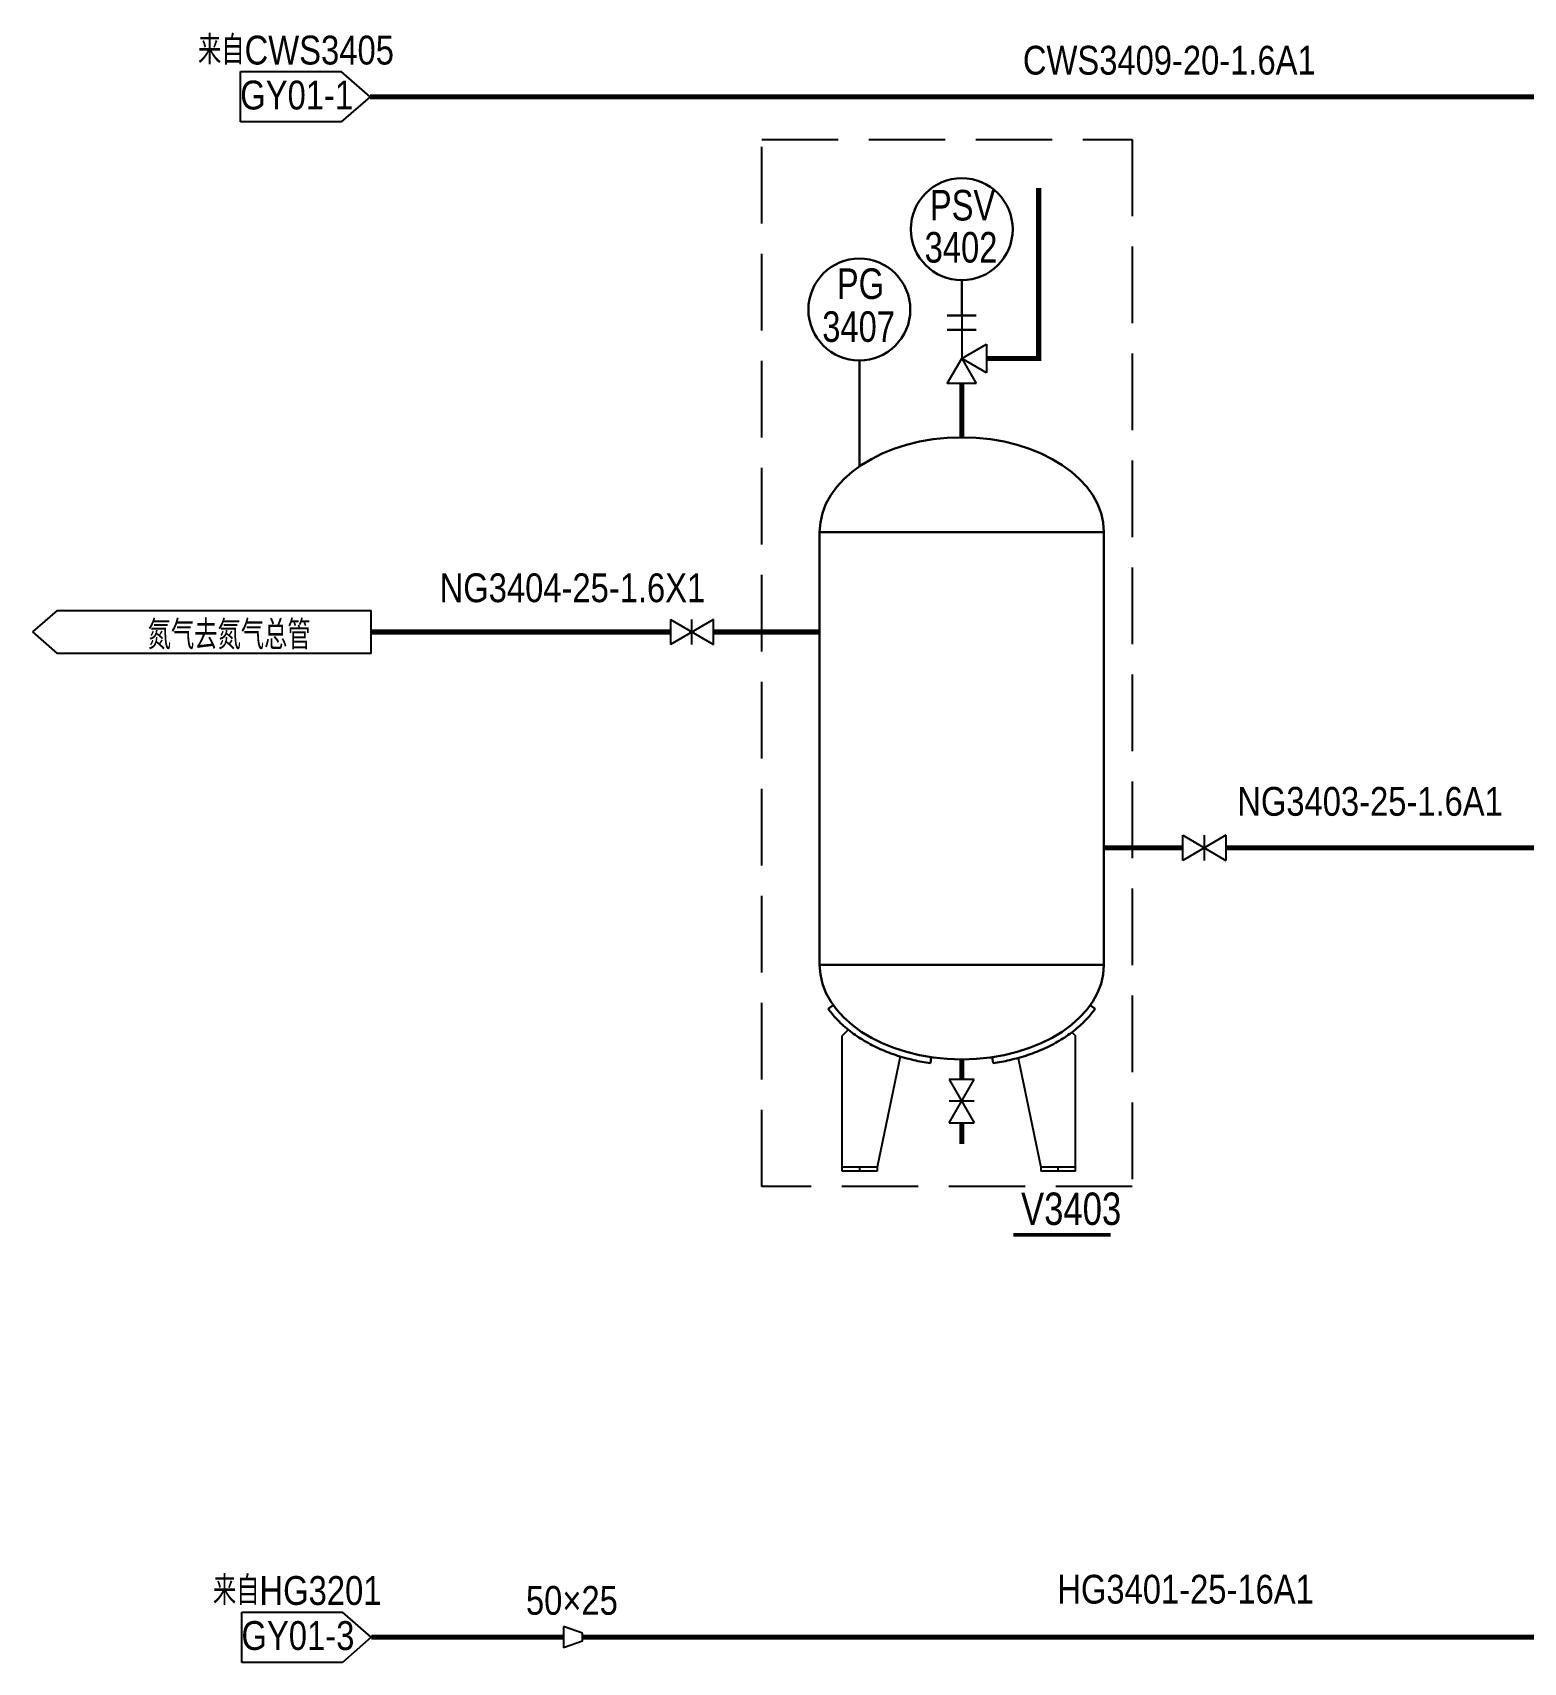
# Model space of a CAD drawing. Header units: millimetres. Extents: x 9671 to 25689, y -17516 to -2951.
# Drawn here: x 24272.5 to 24418.8, y -4497.9 to -4337.9 of the extents above; entities that cross this region are included whole.
import ezdxf
from ezdxf.enums import TextEntityAlignment as Align

# ---------------------------------------------------------------- set-up
doc = ezdxf.new("R2010")
doc.units = ezdxf.units.MM
doc.linetypes.add('CENTER', pattern=[50.8, 31.75, -6.35, 6.35, -6.35])
doc.linetypes.add('DASH', pattern=[0.35, 0.25, -0.1])
for name, color, linetype in [('PUB_TEXT', 7, 'Continuous'), ('sb', 2, 'Continuous'), ('图框', 4, 'Continuous'), ('均压线', 7, 'BALANCE_LINE')]:
    doc.layers.add(name, color=color, linetype=linetype)
doc.layers.add('放空气管', color=7, linetype='o_LINE', lineweight=30)
doc.layers.add('设备', color=4, linetype='Continuous', lineweight=30)
doc.styles.add('SEI', font='vcadtxt1.shx', dxfattribs={"width": 0.8, "bigfont": 'vcadhz.shx'})
doc.styles.add('XUE 100', font='vcadtxt1.shx', dxfattribs={"width": 0.85, "bigfont": 'vcadhz.shx'})
doc.styles.add('标准绘图汉字', font='VCADTXT1', dxfattribs={"width": 0.8, "bigfont": 'VCADHZ'})
doc.linetypes.add('BALANCE_LINE', pattern='A,12.7,-1.54,["||",Standard,S=1.54,R=0,X=-0.635,Y=-0.635],-1.54', length=15.78)
doc.linetypes.add('o_LINE', pattern='A,0.5,-0.2,["o",Standard,S=0.1,R=0,X=-0.1,Y=-0.05],-0.2', length=0.9)

msp = doc.modelspace()

# ---------------------------------------------------------------- linework, layer by layer
for p, q in [((24352.58, -4435.78, -41.05), (24352, -4436.36, -41.05)), ((24352, -4449.64, -41.05), (24352, -4436.36, -41.05)), ((24374.53, -4436.02, -41.05), (24374.89, -4436.37, -41.05)), ((24374.89, -4449.65, -41.05), (24374.89, -4436.37, -41.05)), ((24357.67, -4438.39, -41.05), (24355.41, -4449.26, -41.05)), ((24369.25, -4438.55, -41.05), (24371.47, -4449.27, -41.05)), ((24355.41, -4449.26, -41.05), (24352, -4449.26, -41.05)), ((24355.41, -4449.26, -41.05), (24355.41, -4449.64, -41.05)), ((24374.89, -4449.27, -41.05), (24371.47, -4449.27, -41.05)), ((24371.47, -4449.27, -41.05), (24371.47, -4449.65, -41.05)), ((24355.41, -4449.64, -41.05), (24352, -4449.64, -41.05)), ((24374.89, -4449.65, -41.05), (24371.47, -4449.65, -41.05))]:
    msp.add_line(p, q)
at = {"color": 1, "linetype": 'CENTER'}
for p, q in [((24353.71, -4449.64, -41.05), (24353.71, -4449.26, -41.05)), ((24373.18, -4449.65, -41.05), (24373.18, -4449.27, -41.05))]:
    msp.add_line(p, q, dxfattribs=at)
at = {"layer": 'sb', "linetype": 'DASH', "ltscale": 30}
msp.add_lwpolyline([(24344.09, -4348.42), (24380.45, -4348.42), (24380.45, -4451.14), (24344.09, -4451.14)], close=True, dxfattribs=at)
at = {"layer": '图框', "color": 2}
for p, q in [((24292.93, -4346.69), (24292.93, -4341.75)), ((24292.93, -4341.75), (24302.82, -4341.75)), ((24305.65, -4344.22), (24302.82, -4341.75)), ((24305.65, -4344.22), (24302.82, -4346.69)), ((24302.82, -4346.69), (24292.93, -4346.69)), ((24363.72, -4364.25, -41.05), (24363.72, -4363.67, -41.05)), ((24363.72, -4364.25, -41.05), (24363.72, -4365.67, -41.05)), ((24363.72, -4365.67, -41.05), (24362.3, -4365.67, -41.05)), ((24362.3, -4365.67, -41.05), (24365.13, -4365.67, -41.05)), ((24365.13, -4365.67, -41.05), (24363.72, -4365.67, -41.05)), ((24363.72, -4365.67, -41.05), (24363.72, -4367.08, -41.05)), ((24363.72, -4367.08, -41.05), (24362.3, -4367.08, -41.05)), ((24362.3, -4367.08, -41.05), (24365.13, -4367.08, -41.05)), ((24365.13, -4367.08, -41.05), (24363.72, -4367.08, -41.05)), ((24363.72, -4367.08, -41.05), (24363.72, -4369.9, -41.05)), ((24363.72, -4369.9, -41.05), (24366.16, -4368.49, -41.05)), ((24366.16, -4368.49, -41.05), (24366.16, -4371.32, -41.05)), ((24362.3, -4372.35, -41.05), (24363.72, -4369.9, -41.05)), ((24366.16, -4371.32, -41.05), (24363.72, -4369.9, -41.05)), ((24363.72, -4369.9, -41.05), (24365.13, -4372.35, -41.05)), ((24365.13, -4372.35, -41.05), (24362.3, -4372.35, -41.05)), ((24363.72, -4372.35, -41.05), (24363.72, -4377.64, -41.05)), ((24335.12, -4395.5), (24335.12, -4397.97)), ((24339.36, -4395.5), (24335.12, -4397.97)), ((24335.12, -4395.5), (24339.36, -4397.97)), ((24337.24, -4397.97), (24337.24, -4395.5)), ((24339.36, -4397.97), (24339.36, -4395.5)), ((24385.41, -4419.15), (24385.41, -4416.67)), ((24385.41, -4416.67), (24389.65, -4419.15)), ((24389.65, -4416.67), (24385.41, -4419.15)), ((24387.53, -4419.15), (24387.53, -4416.67)), ((24389.65, -4416.67), (24389.65, -4419.15)), ((24364.95, -4440.66, -41.05), (24362.48, -4440.66, -41.05)), ((24362.48, -4440.66, -41.05), (24364.95, -4444.9, -41.05)), ((24362.48, -4444.9, -41.05), (24364.95, -4440.66, -41.05)), ((24364.95, -4442.78, -41.05), (24362.48, -4442.78, -41.05)), ((24362.48, -4444.9, -41.05), (24364.95, -4444.9, -41.05)), ((24293.05, -4497.86), (24293.05, -4492.91)), ((24293.05, -4492.91), (24302.94, -4492.91)), ((24305.76, -4495.38), (24302.94, -4492.91)), ((24305.76, -4495.38), (24302.94, -4497.86)), ((24324.64, -4494.32), (24324.64, -4496.44)), ((24326.5, -4494.99), (24324.64, -4494.32)), ((24326.5, -4495.78), (24326.5, -4494.99)), ((24326.5, -4495.78), (24324.64, -4496.44)), ((24302.94, -4497.86), (24293.05, -4497.86))]:
    msp.add_line(p, q, dxfattribs=at)
at = {"layer": '图框', "color": 7, "const_width": 0.353}
msp.add_lwpolyline([(24368.79, -4455.89), (24378.34, -4455.89)], dxfattribs=at)
at = {"layer": '均压线', "linetype": 'ByBlock', "ltscale": 200}
for p, q in [((24274.93, -4394.64), (24272.53, -4396.74)), ((24305.76, -4398.84), (24305.76, -4394.64)), ((24272.53, -4396.74), (24274.93, -4398.84))]:
    msp.add_line(p, q, dxfattribs=at)
for points in [[(24274.93, -4394.64), (24305.76, -4394.64)], [(24305.76, -4398.84), (24274.93, -4398.84)]]:
    msp.add_lwpolyline(points, dxfattribs=at)
at = {"layer": '放空气管', "linetype": 'ByBlock', "ltscale": 200}
for p, q in [((24363.72, -4362.22, -41.05), (24363.72, -4365.67, -41.05)), ((24353.67, -4370.1, -41.05), (24353.67, -4380.49, -41.05)), ((24350.62, -4433.72, -41.05), (24351.11, -4433.37, -41.05)), ((24376.81, -4433.72, -41.05), (24376.32, -4433.37, -41.05)), ((24360.64, -4439.06, -41.05), (24360.73, -4438.46, -41.05)), ((24366.79, -4439.06, -41.05), (24366.7, -4438.46, -41.05))]:
    msp.add_line(p, q, dxfattribs=at)
at = {"layer": '放空气管', "linetype": 'ByBlock', "ltscale": 200, "const_width": 0.5}
for points in [[(24474.77, -4360.87), (24474.77, -4344.22), (24305.65, -4344.22)], [(24335.12, -4396.74), (24305.76, -4396.74)], [(24349.77, -4396.74), (24339.36, -4396.74)], [(24385.41, -4417.91), (24377.66, -4417.91)], [(24426.94, -4427.09), (24426.94, -4417.91), (24389.65, -4417.91)], [(24324.64, -4495.38), (24305.76, -4495.38)], [(24440.55, -4495.38), (24326.5, -4495.38)]]:
    msp.add_lwpolyline(points, dxfattribs=at)
at = {"layer": '放空气管', "linetype": 'ByBlock', "ltscale": 200, "const_width": 0.5, "elevation": -41.05}
msp.add_lwpolyline([(24366.16, -4369.9), (24371.27, -4369.9), (24371.27, -4353.16, 1), (24371.27, -4353.16, -1)], format="xyb", dxfattribs=at)
for points in [[(24363.72, -4377.64), (24363.72, -4372.35)], [(24363.72, -4438.68), (24363.72, -4440.66)], [(24363.72, -4444.9), (24363.72, -4446.99)]]:
    msp.add_lwpolyline(points, dxfattribs=at)
at = {"layer": '放空气管', "linetype": 'ByBlock', "ltscale": 200}
msp.add_circle((24363.72, -4357.22, -41.05), 5, dxfattribs=at)
at = {"layer": '放空气管', "color": 7, "linetype": 'ByBlock', "ltscale": 200}
msp.add_circle((24353.67, -4365.1, -41.05), 5, dxfattribs=at)
at = {"layer": '设备'}
for p, q in [((24349.77, -4386.94, -41.05), (24349.77, -4429.39, -41.05)), ((24349.77, -4386.94, -41.05), (24377.66, -4386.94, -41.05)), ((24377.66, -4386.94, -41.05), (24377.66, -4429.39, -41.05)), ((24377.66, -4429.39, -41.05), (24349.77, -4429.39, -41.05))]:
    msp.add_line(p, q, dxfattribs=at)
msp.add_ellipse((24363.72, -4386.94, -41.05), major_axis=(-13.95, 0), ratio=0.666223, start_param=3.141593, end_param=6.283185, dxfattribs=at)
at = {"layer": '设备', "extrusion": (0, 0, -1)}
msp.add_ellipse((24363.72, -4429.39, -41.05), major_axis=(-13.95, 0), ratio=0.666223, start_param=3.141593, end_param=6.283185, dxfattribs=at)
at = {"layer": '设备'}
for points in [[(24360.64, -4439.06, -41.05), (24360.09, -4438.98, -41.05), (24359.55, -4438.88, -41.05), (24358.39, -4438.61, -41.05), (24357.79, -4438.44, -41.05), (24356.62, -4438.05, -41.05), (24356.05, -4437.82, -41.05), (24354.97, -4437.32, -41.05), (24354.45, -4437.04, -41.05), (24353.48, -4436.45, -41.05), (24353.02, -4436.13, -41.05), (24352.17, -4435.44, -41.05), (24351.77, -4435.08, -41.05), (24351.13, -4434.38, -41.05), (24350.86, -4434.05, -41.05), (24350.62, -4433.72, -41.05)], [(24366.79, -4439.06, -41.05), (24367.34, -4438.98, -41.05), (24367.88, -4438.88, -41.05), (24369.04, -4438.61, -41.05), (24369.64, -4438.44, -41.05), (24370.81, -4438.05, -41.05), (24371.38, -4437.82, -41.05), (24372.46, -4437.32, -41.05), (24372.98, -4437.04, -41.05), (24373.95, -4436.45, -41.05), (24374.41, -4436.13, -41.05), (24375.26, -4435.44, -41.05), (24375.66, -4435.08, -41.05), (24376.3, -4434.38, -41.05), (24376.57, -4434.05, -41.05), (24376.81, -4433.72, -41.05)]]:
    msp.add_open_spline(points, degree=3, knots=[4.928086, 4.928086, 4.928086, 4.928086, 5.0460498, 5.0460498, 5.1825075, 5.1825075, 5.3189652, 5.3189652, 5.4554229, 5.4554229, 5.5918807, 5.5918807, 5.7283384, 5.7283384, 5.8408071, 5.8408071, 5.8408071, 5.8408071], dxfattribs=at)

# ---------------------------------------------------------------- texts
at = {"layer": 'PUB_TEXT', "color": 4, "style": 'SEI', "width": 0.8}
for s, p in [('PSV', (24363.8, -4354.86, -41.05)), ('3402', (24363.65, -4358.99, -41.05))]:
    msp.add_text(s, height=3, dxfattribs=at).set_placement(p, align=Align.MIDDLE)
at = {"layer": 'PUB_TEXT', "color": 7, "style": 'SEI', "width": 0.8}
for s, p in [('PG', (24353.78, -4362.56, -41.05)), ('3407', (24353.6, -4366.77, -41.05))]:
    msp.add_text(s, height=3, dxfattribs=at).set_placement(p, align=Align.MIDDLE)
at = {"layer": '图框', "color": 7, "insert": (24369.54, -4451.75), "char_height": 3.178, "width": 2851.3784, "attachment_point": 1, "style": '标准绘图汉字'}
msp.add_mtext('V3403', dxfattribs=at)
at = {"layer": '放空气管', "linetype": 'ByBlock', "ltscale": 200, "style": 'XUE 100', "width": 0.85}
msp.add_text('50×25', height=2.825, dxfattribs=at).set_placement((24320.95, -4493.18))
at = {"layer": '放空气管', "linetype": 'ByBlock', "ltscale": 200, "char_height": 2.8252, "width": 2851.3784, "attachment_point": 1, "style": 'XUE 100'}
for s, insert in [('CWS3409-20-1.6A1', (24369.72, -4339.22)), ('NG3404-25-1.6X1', (24312.48, -4390.99)), ('NG3403-25-1.6A1', (24390.76, -4411.95)), ('HG3401-25-16A1', (24373.1, -4489.26))]:
    msp.add_mtext(s, dxfattribs=dict(at, insert=insert))
at = {"layer": '放空气管', "linetype": 'ByBlock', "ltscale": 200, "style": 'XUE 100', "width": 0.85}
for tag, p in [('来自CWS3405', (24298.38, -4339.64)), ('GY01-1', (24298.45, -4344.05)), ('氮气去氮气总管', (24291.82, -4397.03)), ('来自HG3201', (24298.5, -4490.8)), ('GY01-3', (24298.57, -4495.22))]:
    msp.add_attdef(tag, text='', height=2.83, dxfattribs=at).set_placement(p, align=Align.MIDDLE_CENTER)

doc.saveas('drawing.dxf')
